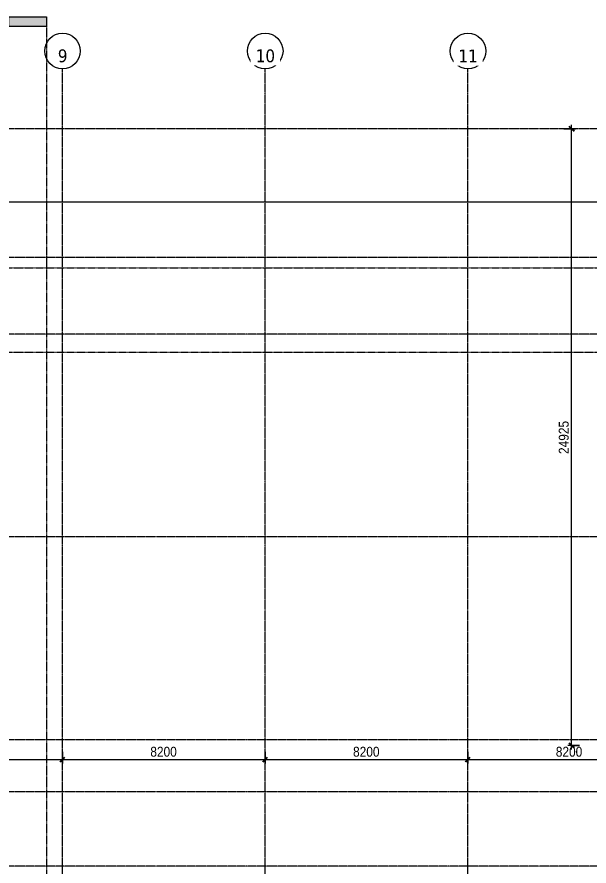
# Model space of a CAD drawing. Header units: millimetres. Extents: x 1591 to 239243, y -15958 to 82755.
# Drawn here: x 183710 to 206848, y 48437 to 82755 of the extents above; entities that cross this region are included whole.
import ezdxf

# ---------------------------------------------------------------- set-up
doc = ezdxf.new("R2010")
doc.units = ezdxf.units.MM
doc.linetypes.add('Dash Dot 3_16_', pattern=[7.9375, 4.7625, -1.5875, 0, -1.5875])
doc.linetypes.add('Grid Line', pattern=[22.225, 12.7, -3.175, 3.175, -3.175])
for name, color, linetype, lineweight in [('A-ANNO-DIMS', 211, 'Continuous', 9), ('A-ANNO-DIMS-160', 211, 'Continuous', 9), ('G-ANNO-SYMB', 111, 'Continuous', 9), ('G-ANNO-SYMB-1', 111, 'Dash Dot 3_16_', 18), ('S-GRID-1', 1, 'Grid Line', 9), ('S-GRID-IDEN', 1, 'Continuous', 9)]:
    doc.layers.add(name, color=color, linetype=linetype, lineweight=lineweight)
doc.styles.add('Tahoma_B', font='tahomabd_0.ttf', dxfattribs={"height": 520})
doc.styles.add('UTM Avo', font='UTM Avo.ttf', dxfattribs={"width": 0.9, "height": 400})
doc.dimstyles.new('1_Dim_chi_tiet_2_5', dxfattribs={"dimscale": 304.8, "dimtxt": 399.720379, "dimasz": 0.629921, "dimexe": 0.524934, "dimexo": 0.0625, "dimgap": 0.052493, "dimtad": 1, "dimdec": 0, "dimrnd": 5, "dimzin": 0, "dimdsep": 46, "dimtxsty": 'UTM Avo', "dimblk1": 'OBLIQUE', "dimblk2": 'OBLIQUE', "dimsah": 1, "dimcen": 0.09, "dimdle": 0.524934, "dimazin": 0, "dimtfac": 1, "dimtdec": 4, "dimtix": 1, "dimtmove": 0, "dimatfit": 3, "dimfxl": 1.049869, "dimfxlon": 1, "dimtvp": 1, "dimtolj": 1, "dimtzin": 0, "dimarcsym": 2})
doc.dimstyles.new('1_Dim_chi_tiet_2_5_1', dxfattribs={"dimscale": 304.8, "dimtxt": 399.720379, "dimasz": 0.629921, "dimexe": 0.524934, "dimexo": 0.0625, "dimgap": 0.052493, "dimtad": 1, "dimdec": 0, "dimrnd": 5, "dimzin": 0, "dimdsep": 46, "dimtxsty": 'UTM Avo', "dimblk1": 'OBLIQUE', "dimblk2": 'OBLIQUE', "dimsah": 1, "dimcen": 0.09, "dimdle": 0.524934, "dimazin": 0, "dimtfac": 1, "dimtdec": 4, "dimtix": 1, "dimtmove": 0, "dimatfit": 3, "dimfxl": 1.049869, "dimfxlon": 1, "dimtvp": 1, "dimtolj": 1, "dimtzin": 0, "dimarcsym": 2})

# ---------------------------------------------------------------- blocks, each defined once
blk = doc.blocks.new('Grid - M_Grid Head - Circle-353313-TKCS_MB TẦNG 5')
at = {"layer": 'S-GRID-IDEN'}
blk.add_circle((0, 0), 4.5, dxfattribs=at)
blk = doc.blocks.new('Section - 3_32_ x 3_8_-4701953-TKCS_MB TẦNG 5')
at = {"layer": 'G-ANNO-SYMB'}
blk.add_hatch(color=256, dxfattribs=at).paths.add_polyline_path([(0, 9.525), (0, 0), (-2.38125, 0), (-2.38125, 9.525)])
for p, q in [((0, 9.525), (-2.38125, 9.525)), ((-2.38125, 9.525), (-2.38125, 0)), ((0, 0), (0, 9.525)), ((-2.38125, 0), (0, 0))]:
    blk.add_line(p, q, dxfattribs=at)
blk = doc.blocks.new('DIMBLOCK239-TKCS_MB TẦNG 5')
at = {"layer": 'A-ANNO-DIMS-160'}
for p, q in [((156951, 75598), (156951, 75118)), ((156951, 75278), (156951, 75598)), ((207951, 75598), (207951, 75118)), ((207951, 75278), (207951, 75598)), ((156791, 75278), (208111, 75278))]:
    blk.add_line(p, q, dxfattribs=at)
at = {"layer": 'A-ANNO-DIMS-160', "lineweight": 25}
for p, q in [((156951, 75278), (156855, 75182)), ((156951, 75278), (157047, 75374)), ((207951, 75278), (207855, 75182)), ((207951, 75278), (208047, 75374))]:
    blk.add_line(p, q, dxfattribs=at)
at = {"layer": 'A-ANNO-DIMS-160', "color": 0, "insert": (181767, 75797), "char_height": 400, "width": 1643.29, "attachment_point": 1, "line_spacing_factor": 1.110334, "style": 'UTM Avo'}
blk.add_mtext('51000', dxfattribs=at)
blk = doc.blocks.new('_Oblique')
at = {"color": 0, "linetype": 'ByBlock', "lineweight": -2}
blk.add_line((-0.5, -0.5), (0.5, 0.5), dxfattribs=at)
blk = doc.blocks.new('DIMBLOCK245-TKCS_MB TẦNG 5')
at = {"layer": 'A-ANNO-DIMS-160', "lineweight": 25}
for p, q in [((206145, 78237), (206049, 78333)), ((206145, 78237), (206241, 78141)), ((206145, 53312), (206049, 53408)), ((206145, 53312), (206241, 53216))]:
    blk.add_line(p, q, dxfattribs=at)
at = {"layer": 'A-ANNO-DIMS-160'}
for p, q in [((206145, 53152), (206145, 78397)), ((205825, 78237), (206305, 78237)), ((206145, 78237), (205825, 78237)), ((206465, 53312), (205985, 53312)), ((206145, 53312), (206465, 53312))]:
    blk.add_line(p, q, dxfattribs=at)
at = {"layer": 'A-ANNO-DIMS-160', "color": 0, "insert": (205625, 65090), "char_height": 400, "width": 1643.29, "attachment_point": 1, "rotation": 90, "line_spacing_factor": 1.110334, "style": 'UTM Avo'}
blk.add_mtext('24925', dxfattribs=at)
blk = doc.blocks.new('DIMBLOCK269-TKCS_MB TẦNG 5')
at = {"layer": 'A-ANNO-DIMS-160'}
for p, q in [((179351, 53057), (179351, 52577)), ((179351, 52737), (179351, 53057)), ((185551, 53057), (185551, 52577)), ((185551, 52737), (185551, 53057)), ((179351, 52737), (185551, 52737))]:
    blk.add_line(p, q, dxfattribs=at)
at = {"layer": 'A-ANNO-DIMS-160', "lineweight": 25}
for p, q in [((179351, 52737), (179255, 52641)), ((179351, 52737), (179447, 52833)), ((185551, 52737), (185455, 52641)), ((185551, 52737), (185647, 52833))]:
    blk.add_line(p, q, dxfattribs=at)
at = {"layer": 'A-ANNO-DIMS-160', "color": 0, "insert": (181904, 53256), "char_height": 400, "width": 1314.64, "attachment_point": 1, "line_spacing_factor": 1.110334, "style": 'UTM Avo'}
blk.add_mtext('6200', dxfattribs=at)
blk = doc.blocks.new('DIMBLOCK270-TKCS_MB TẦNG 5')
at = {"layer": 'A-ANNO-DIMS-160'}
for p, q in [((185551, 53057), (185551, 52577)), ((185551, 52737), (185551, 53057)), ((193751, 53057), (193751, 52577)), ((193751, 52737), (193751, 53057)), ((185551, 52737), (193751, 52737))]:
    blk.add_line(p, q, dxfattribs=at)
at = {"layer": 'A-ANNO-DIMS-160', "lineweight": 25}
for p, q in [((185551, 52737), (185455, 52641)), ((185551, 52737), (185647, 52833)), ((193751, 52737), (193655, 52641)), ((193751, 52737), (193847, 52833))]:
    blk.add_line(p, q, dxfattribs=at)
at = {"layer": 'A-ANNO-DIMS-160', "color": 0, "insert": (189104, 53256), "char_height": 400, "width": 1314.64, "attachment_point": 1, "line_spacing_factor": 1.110334, "style": 'UTM Avo'}
blk.add_mtext('8200', dxfattribs=at)
blk = doc.blocks.new('DIMBLOCK271-TKCS_MB TẦNG 5')
at = {"layer": 'A-ANNO-DIMS-160'}
for p, q in [((193751, 53057), (193751, 52577)), ((193751, 52737), (193751, 53057)), ((201951, 53057), (201951, 52577)), ((201951, 52737), (201951, 53057)), ((193751, 52737), (201951, 52737))]:
    blk.add_line(p, q, dxfattribs=at)
at = {"layer": 'A-ANNO-DIMS-160', "lineweight": 25}
for p, q in [((193751, 52737), (193655, 52641)), ((193751, 52737), (193847, 52833)), ((201951, 52737), (201855, 52641)), ((201951, 52737), (202047, 52833))]:
    blk.add_line(p, q, dxfattribs=at)
at = {"layer": 'A-ANNO-DIMS-160', "color": 0, "insert": (197304, 53256), "char_height": 400, "width": 1314.64, "attachment_point": 1, "line_spacing_factor": 1.110334, "style": 'UTM Avo'}
blk.add_mtext('8200', dxfattribs=at)
blk = doc.blocks.new('DIMBLOCK272-TKCS_MB TẦNG 5')
at = {"layer": 'A-ANNO-DIMS-160'}
for p, q in [((201951, 53057), (201951, 52577)), ((201951, 52737), (201951, 53057)), ((210151, 53057), (210151, 52577)), ((210151, 52737), (210151, 53057)), ((201951, 52737), (210151, 52737))]:
    blk.add_line(p, q, dxfattribs=at)
at = {"layer": 'A-ANNO-DIMS-160', "lineweight": 25}
for p, q in [((201951, 52737), (201855, 52641)), ((201951, 52737), (202047, 52833)), ((210151, 52737), (210055, 52641)), ((210151, 52737), (210247, 52833))]:
    blk.add_line(p, q, dxfattribs=at)
at = {"layer": 'A-ANNO-DIMS-160', "color": 0, "insert": (205504, 53256), "char_height": 400, "width": 1314.64, "attachment_point": 1, "line_spacing_factor": 1.110334, "style": 'UTM Avo'}
blk.add_mtext('8200', dxfattribs=at)

msp = doc.modelspace()

# ---------------------------------------------------------------- linework, layer by layer
at = {"layer": 'G-ANNO-SYMB-1'}
for p, q in [((184910.2, 82373.8), (184910.2, 13320.5)), ((130746.6, 72614.1), (236925.7, 72614.1)), ((130746.6, 69211.5), (236925.7, 69211.5))]:
    msp.add_line(p, q, dxfattribs=at)
at = {"layer": 'S-GRID-1'}
for p, q in [((229978.4, 78236.9), (136410.9, 78236.9)), ((185551.4, 19118.3), (185551.4, 76659.6)), ((193751.4, 19118.3), (193751.4, 76659.6)), ((201951.4, 19118.3), (201951.4, 76659.6)), ((229978.4, 73036.9), (136410.9, 73036.9)), ((229978.4, 69936.9), (136410.9, 69936.9)), ((229978.4, 61736.9), (136410.9, 61736.9)), ((229978.4, 53536.9), (136410.9, 53536.9)), ((229978.4, 51436.9), (136410.9, 51436.9)), ((229978.4, 48436.9), (136410.9, 48436.9))]:
    msp.add_line(p, q, dxfattribs=at)

# ---------------------------------------------------------------- block references
at = {"layer": 'G-ANNO-SYMB', "extrusion": (0, 0, -1), "xscale": 159.9999999999999, "yscale": 159.9999999999999, "zscale": 159.9999999999999, "rotation": 270.0000000000003}
msp.add_blockref('Section - 3_32_ x 3_8_-4701953-TKCS_MB TẦNG 5', (-184910.2, 82373.8), dxfattribs=at)
at = {"layer": 'S-GRID-IDEN', "xscale": 159.9999999999999, "yscale": 159.9999999999999, "zscale": 159.9999999999999}
for p in [(185551.4, 81379.6), (193751.4, 81379.6), (201951.4, 81379.6)]:
    msp.add_blockref('Grid - M_Grid Head - Circle-353313-TKCS_MB TẦNG 5', p, dxfattribs=at)

# ---------------------------------------------------------------- dimensions: what is measured, and where the dimension line sits
at = {"layer": 'A-ANNO-DIMS'}
dim = msp.add_linear_dim(base=(206144.6, 78236.9), p1=(206464.6, 53311.9), p2=(205824.6, 78236.9), angle=90, dimstyle='1_Dim_chi_tiet_2_5', override={"dimpost": '<>', "dimfxl": 24933.215296}, dxfattribs=at)
dim.commit()
dim.dimension.update_dxf_attribs({"geometry": 'DIMBLOCK245-TKCS_MB TẦNG 5', "text_midpoint": (205921.6, 65774.4)})
for base, p1, p2, dimstyle, override, picture, middle in [((207951.4, 75277.8), (156951.4, 75597.8), (207951.4, 75597.8), '1_Dim_chi_tiet_2_5', {"dimpost": '<>', "dimfxl": 51000}, 'DIMBLOCK239-TKCS_MB TẦNG 5', (182451.4, 75500.8)), ((185551.4, 52736.6), (179351.4, 53056.6), (185551.4, 53056.6), '1_Dim_chi_tiet_2_5_1', {"dimpost": '<>', "dimfxl": 6200}, 'DIMBLOCK269-TKCS_MB TẦNG 5', (182451.4, 52959.6)), ((193751.4, 52736.6), (185551.4, 53056.6), (193751.4, 53056.6), '1_Dim_chi_tiet_2_5_1', {"dimpost": '<>', "dimfxl": 8200}, 'DIMBLOCK270-TKCS_MB TẦNG 5', (189651.4, 52959.6)), ((201951.4, 52736.6), (193751.4, 53056.6), (201951.4, 53056.6), '1_Dim_chi_tiet_2_5_1', {"dimpost": '<>', "dimfxl": 8200}, 'DIMBLOCK271-TKCS_MB TẦNG 5', (197851.4, 52959.6)), ((210151.4, 52736.6), (201951.4, 53056.6), (210151.4, 53056.6), '1_Dim_chi_tiet_2_5_1', {"dimpost": '<>', "dimfxl": 8200}, 'DIMBLOCK272-TKCS_MB TẦNG 5', (206051.4, 52959.6))]:
    dim = msp.add_linear_dim(base=base, p1=p1, p2=p2, dimstyle=dimstyle, override=override, dxfattribs=at)
    dim.commit()
    dim.dimension.update_dxf_attribs({"geometry": picture, "text_midpoint": middle})

# ---------------------------------------------------------------- next in the draw order: texts
at = {"layer": 'S-GRID-IDEN', "char_height": 520, "attachment_point": 5, "line_spacing_factor": 0.996129, "style": 'Tahoma_B', "bg_fill": 3, "box_fill_scale": 1.25, "bg_fill_color": 256, "bg_fill_true_color": 13158600, "bg_fill_transparency": 0}
for s, insert, width in [('\\pt2031.9988,4063.9976,6096.0016,8128.0004,10159.9992,12191.998,14224.002,16256.0008,18287.9996,20319.9984,22352.0024,24384.0012,26416,28447.9988,30479.9976,32512.0016,34544.0004,36575.9992,38607.998,40640.002,42672.0008,44703.9996,46735.9984,48768.0024,50800.0012,52832,54863.9988,56895.9976,58928.0016,60960.0004,62991.9992,65023.998;9', (185558.9, 81179.9), 465.6), ('\\pt2031.9988,4063.9976,6096.0016,8128.0004,10159.9992,12191.998,14224.002,16256.0008,18287.9996,20319.9984,22352.0024,24384.0012,26416,28447.9988,30479.9976,32512.0016,34544.0004,36575.9992,38607.998,40640.002,42672.0008,44703.9996,46735.9984,48768.0024,50800.0012,52832,54863.9988,56895.9976,58928.0016,60960.0004,62991.9992,65023.998;10', (193758.1, 81179.9), 921.6), ('\\pt2031.9988,4063.9976,6096.0016,8128.0004,10159.9992,12191.998,14224.002,16256.0008,18287.9996,20319.9984,22352.0024,24384.0012,26416,28447.9988,30479.9976,32512.0016,34544.0004,36575.9992,38607.998,40640.002,42672.0008,44703.9996,46735.9984,48768.0024,50800.0012,52832,54863.9988,56895.9976,58928.0016,60960.0004,62991.9992,65023.998;11', (201958.1, 81179.9), 921.6)]:
    msp.add_mtext(s, dxfattribs=dict(at, insert=insert, width=width))

# ---------------------------------------------------------------- next in the draw order: linework, layer by layer
at = {"layer": 'S-GRID-1'}
for p, q in [((185551.4, 76659.6), (185551.4, 80659.6)), ((193751.4, 76659.6), (193751.4, 80659.6)), ((201951.4, 76659.6), (201951.4, 80659.6))]:
    msp.add_line(p, q, dxfattribs=at)

doc.saveas('drawing.dxf')
